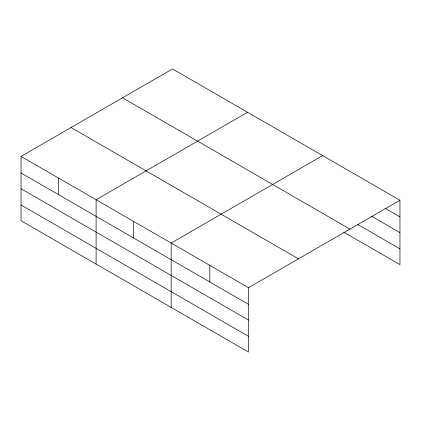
<?xml version="1.0" encoding="UTF-8"?>
<svg xmlns="http://www.w3.org/2000/svg" width="421" height="421" viewBox="0 0 421 421"><rect width="100%" height="100%" fill="white"/><g stroke="black" fill="none" stroke-linecap="round" stroke-linejoin="round"><path stroke-width="0.63" d="M21.05 156.396L248.485 287.701L248.485 352.056L21.05 220.746L21.05 156.396L172.515 68.944L399.95 200.254L399.95 264.604L343.662 232.108M247.569 112.275L96.104 199.728L96.104 264.078M322.623 155.607L171.158 243.059L171.158 307.409M248.485 287.701L399.95 200.254M385.168 208.332L399.95 216.868M371.522 216.21L399.95 232.618M357.876 224.561L399.95 248.853M122.532 97.804L349.967 229.113M71.033 127.537L298.468 258.847M21.05 173.01L248.485 304.315M21.05 188.761L248.485 320.071M21.05 204.99L248.485 336.3M209.821 265.383L209.821 281.991M133.631 221.393L133.631 238.007M58.577 178.062L58.577 194.676"/></g></svg>
